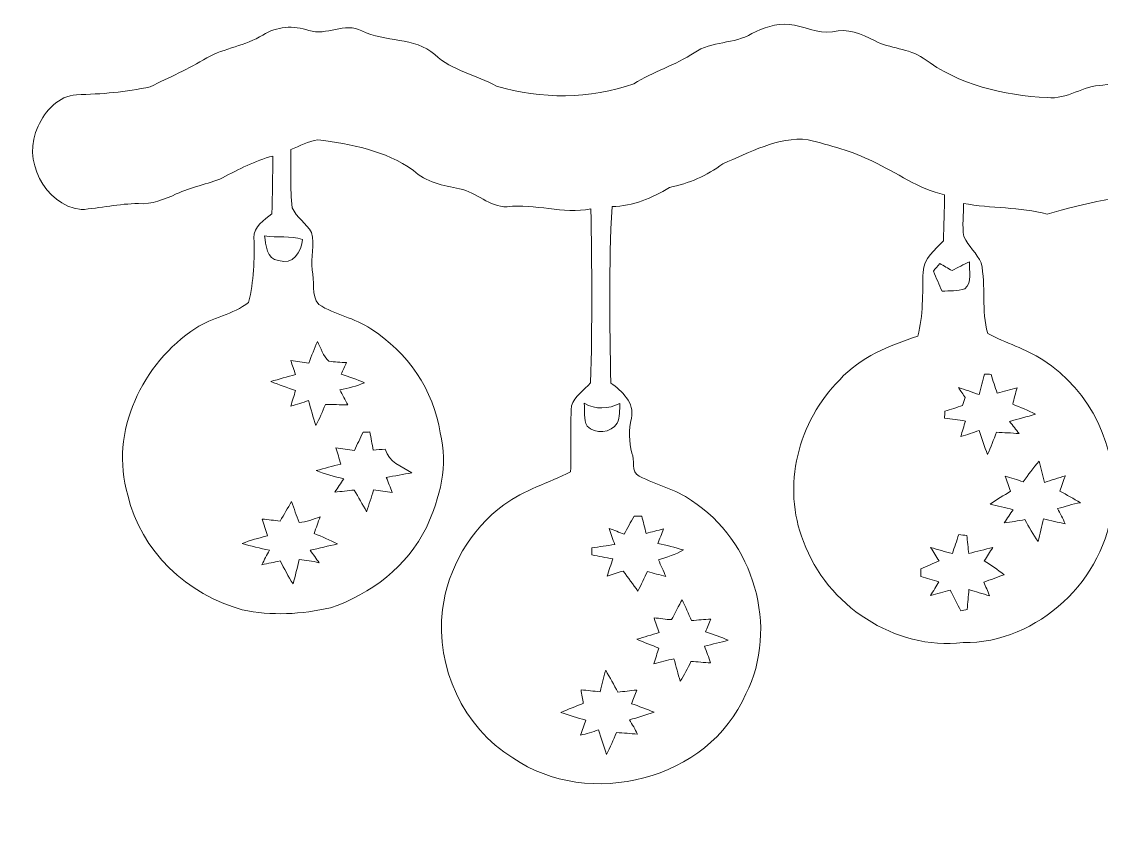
# Model space of a CAD drawing. Header units: centimetres. Extents: x -14.4 to 14.3, y -16.3 to 16.2.
# Drawn here: x -14.38 to 0.09, y -16.28 to -5.44 of the extents above; entities that cross this region are included whole.
import ezdxf

# ---------------------------------------------------------------- set-up
doc = ezdxf.new("R2010")
doc.units = ezdxf.units.CM
doc.header["$MEASUREMENT"] = 0
doc.layers.add('Layer 1', color=7, linetype='Continuous')

msp = doc.modelspace()

# ---------------------------------------------------------------- linework, layer by layer
at = {"layer": 'Layer 1', "color": 8, "lineweight": 9}
for points, knots in [([(-4.59418, -5.60175), (-4.44072, -5.52238), (-4.27244, -5.46311), (-4.09605, -5.47863), (-4.09605, -5.47863), (-3.89956, -5.49592), (-3.71576, -5.60845), (-3.51432, -5.57529), (-3.51432, -5.57529), (-3.31359, -5.52343), (-3.12486, -5.60845), (-2.95058, -5.69524), (-2.95058, -5.69524), (-2.74491, -5.8053), (-2.49268, -5.79613), (-2.29794, -5.93019), (-2.29794, -5.93019), (-1.82416, -6.2872), (-1.22127, -6.42937), (-0.63777, -6.45829), (-0.63777, -6.45829), (-0.37178, -6.48863), (-0.15623, -6.29566), (0.10518, -6.29178), (0.10518, -6.29178), (0.41844, -6.26109), (0.70631, -6.11786), (0.97125, -5.95664), (0.97125, -5.95664), (1.19985, -5.84058), (1.45914, -5.80425), (1.68809, -5.68677), (1.68809, -5.68677), (1.92974, -5.56224), (2.2035, -5.60881), (2.4635, -5.60457), (2.4635, -5.60457), (2.6928, -5.61163), (2.94433, -5.54672), (3.15459, -5.66948), (3.15459, -5.66948), (3.35038, -5.78731), (3.59168, -5.75486), (3.80017, -5.8367), (3.80017, -5.8367), (4.30782, -6.12704), (4.83981, -6.42266), (5.42965, -6.49886), (5.42965, -6.49886), (5.81841, -6.46429), (6.22446, -6.50733), (6.591, -6.34329), (6.591, -6.34329), (6.7441, -6.26144), (6.89192, -6.16655), (7.05666, -6.10834), (7.05666, -6.10834), (7.2775, -6.0339), (7.42179, -5.83599), (7.62887, -5.73581), (7.62887, -5.73581), (7.82431, -5.6716), (8.04903, -5.74216), (8.23282, -5.63174), (8.23282, -5.63174), (8.40392, -5.53296), (8.60536, -5.48075), (8.80256, -5.54425), (8.80256, -5.54425), (9.13594, -5.63738), (9.50212, -5.58094), (9.81539, -5.74321), (9.81539, -5.74321), (10.05527, -5.86316), (10.34737, -5.84693), (10.56469, -6.01873), (10.56469, -6.01873), (11.08256, -6.37716), (11.72286, -6.52885), (12.34692, -6.50663), (12.34692, -6.50663), (12.63091, -6.45406), (12.92689, -6.26709), (13.21475, -6.39868), (13.21475, -6.39868), (13.69524, -6.61422), (13.82541, -7.33107), (13.449, -7.70325), (13.449, -7.70325), (13.17489, -8.01299), (12.72227, -7.87823), (12.37197, -8.01863), (12.37197, -8.01863), (12.08657, -8.13116), (11.80823, -7.96007), (11.52036, -7.97171), (11.52036, -7.97171), (11.37043, -7.99569), (11.1757, -7.90609), (11.04693, -8.0144), (11.04693, -8.0144), (11.02541, -8.83637), (11.03988, -9.65905), (11.03847, -10.48137), (11.03847, -10.48137), (10.96368, -10.72938), (11.21732, -10.82956), (11.31892, -11.00278), (11.31892, -11.00278), (11.39195, -11.3231), (11.31646, -11.66565), (11.40359, -11.9835), (11.40359, -11.9835), (11.87914, -12.14895), (12.36209, -12.3832), (12.6623, -12.80653), (12.6623, -12.80653), (13.09269, -13.34487), (13.19253, -14.11216), (12.95334, -14.75351), (12.95334, -14.75351), (12.71839, -15.43296), (12.08833, -15.94167), (11.39089, -16.08384), (11.39089, -16.08384), (10.52271, -16.28033), (9.54833, -15.87464), (9.10277, -15.09818), (9.10277, -15.09818), (8.85019, -14.72282), (8.79551, -14.25151), (8.82972, -13.80983), (8.82972, -13.80983), (8.84278, -13.40449), (9.04986, -13.03372), (9.29363, -12.72151), (9.29363, -12.72151), (9.59843, -12.34863), (10.04963, -12.14225), (10.4899, -11.97644), (10.4899, -11.97644), (10.50648, -11.79194), (10.53823, -11.61097), (10.54916, -11.42682), (10.54916, -11.42682), (10.55551, -11.31005), (10.51847, -11.19187), (10.54493, -11.07651), (10.54493, -11.07651), (10.60843, -10.88354), (10.8589, -10.78194), (10.81904, -10.54981), (10.81904, -10.54981), (10.84232, -9.62941), (10.82715, -8.7083), (10.81939, -7.78791), (10.81939, -7.78791), (10.64265, -7.74417), (10.45286, -7.72653), (10.29834, -7.62317), (10.29834, -7.62317), (9.77976, -7.28133), (9.16381, -7.0492), (8.53692, -7.07671), (8.53692, -7.07671), (8.37958, -7.07918), (8.23812, -7.15679), (8.09806, -7.21959), (8.09806, -7.21959), (7.79997, -7.35329), (7.57101, -7.63939), (7.22741, -7.66374), (7.22741, -7.66374), (7.0609, -7.69619), (6.93284, -7.81825), (6.79279, -7.90609), (6.79279, -7.90609), (6.79772, -7.99394), (6.80725, -8.16996), (6.81219, -8.2578), (6.81219, -8.2578), (6.76315, -8.48924), (7.01504, -8.59719), (7.05807, -8.79756), (7.05807, -8.79756), (7.09723, -9.09953), (7.10394, -9.40434), (7.12687, -9.70808), (7.12687, -9.70808), (7.62287, -9.86966), (8.11288, -10.11801), (8.42791, -10.54911), (8.42791, -10.54911), (8.65827, -10.90471), (8.84842, -11.31463), (8.81879, -11.74926), (8.81879, -11.74926), (8.84948, -12.58605), (8.28574, -13.39038), (7.51245, -13.69059), (7.51245, -13.69059), (6.81889, -13.97458), (5.97646, -13.88674), (5.37991, -13.42354), (5.37991, -13.42354), (5.04266, -13.14978), (4.75267, -12.79489), (4.63555, -12.37015), (4.63555, -12.37015), (4.3879, -11.57004), (4.67753, -10.62425), (5.36157, -10.13036), (5.36157, -10.13036), (5.62086, -9.92292), (5.94294, -9.8245), (6.24563, -9.70068), (6.24563, -9.70068), (6.27103, -9.39835), (6.27279, -9.0946), (6.29466, -8.79298), (6.29466, -8.79298), (6.3437, -8.66175), (6.46576, -8.57249), (6.52291, -8.44514), (6.52291, -8.44514), (6.54619, -8.2952), (6.5596, -8.14563), (6.57301, -7.99535), (6.57301, -7.99535), (6.42061, -7.96183), (6.26291, -7.89516), (6.10804, -7.94808), (6.10804, -7.94808), (5.73657, -8.08919), (5.35169, -7.9509), (4.97175, -7.95443), (4.97175, -7.95443), (4.8264, -7.96324), (4.68247, -7.93044), (4.55794, -7.85671), (4.55794, -7.85671), (4.39249, -7.75193), (4.19211, -7.74452), (4.01007, -7.68984), (4.01007, -7.68984), (3.84462, -7.63058), (3.72468, -7.49193), (3.56946, -7.41432), (3.56946, -7.41432), (3.41282, -7.34588), (3.25831, -7.27074), (3.09673, -7.21465), (3.09673, -7.21465), (2.90165, -7.16808), (2.70233, -7.15186), (2.50442, -7.12293), (2.50442, -7.12293), (2.4575, -8.24335), (2.54252, -9.36518), (2.48219, -10.48596), (2.48219, -10.48596), (2.45962, -10.75407), (2.83286, -10.86449), (2.7556, -11.14918), (2.7556, -11.14918), (2.73972, -11.41059), (2.80181, -11.66635), (2.82827, -11.92529), (2.82827, -11.92529), (3.27206, -12.06464), (3.70457, -12.27948), (4.01254, -12.63826), (4.01254, -12.63826), (4.47504, -13.19282), (4.64896, -14.00209), (4.38155, -14.6826), (4.38155, -14.6826), (4.21257, -15.13875), (3.87673, -15.52609), (3.46115, -15.77692), (3.46115, -15.77692), (2.79088, -16.13816), (1.93045, -16.16956), (1.26899, -15.76986), (1.26899, -15.76986), (0.68338, -15.43261), (0.26463, -14.79514), (0.24805, -14.11251), (0.24805, -14.11251), (0.14857, -13.18471), (0.81214, -12.26396), (1.69656, -12.00643), (1.69656, -12.00643), (1.76676, -11.97468), (1.84861, -11.95457), (1.90223, -11.89601), (1.90223, -11.89601), (1.98654, -11.57886), (1.98478, -11.25043), (1.97173, -10.92517), (1.97173, -10.92517), (2.08744, -10.79605), (2.29628, -10.69198), (2.24936, -10.47996), (2.24936, -10.47996), (2.25465, -9.36589), (2.27829, -8.25005), (2.23031, -7.13704), (2.23031, -7.13704), (1.91599, -7.13175), (1.67398, -7.34341), (1.39811, -7.4563), (1.39811, -7.4563), (1.22878, -7.53039), (1.08449, -7.6655), (0.89858, -7.69972), (0.89858, -7.69972), (0.38034, -7.77768), (-0.13718, -7.86729), (-0.63777, -8.02216), (-0.63777, -8.02216), (-1.00572, -7.92232), (-1.38884, -7.94702), (-1.76102, -7.87576), (-1.76102, -7.87576), (-1.75573, -8.02322), (-1.77971, -8.17491), (-1.75467, -8.32237), (-1.75467, -8.32237), (-1.69328, -8.44867), (-1.58075, -8.54498), (-1.52254, -8.67374), (-1.52254, -8.67374), (-1.45551, -8.98382), (-1.52466, -9.31297), (-1.43434, -9.61918), (-1.43434, -9.61918), (-1.19657, -9.75112), (-0.92634, -9.82238), (-0.69774, -9.97408), (-0.69774, -9.97408), (-0.05463, -10.38013), (0.3239, -11.16364), (0.23253, -11.92071), (0.23253, -11.92071), (0.15033, -12.91378), (-0.76407, -13.77385), (-1.7656, -13.76397), (-1.7656, -13.76397), (-2.67894, -13.86839), (-3.5944, -13.26444), (-3.90132, -12.40754), (-3.90132, -12.40754), (-4.20189, -11.67164), (-3.97117, -10.79217), (-3.41766, -10.24043), (-3.41766, -10.24043), (-3.14249, -9.93774), (-2.75373, -9.77934), (-2.37309, -9.65623), (-2.37309, -9.65623), (-2.29689, -9.37683), (-2.30923, -9.08402), (-2.30147, -8.79721), (-2.30147, -8.79721), (-2.29477, -8.61659), (-2.14166, -8.49663), (-2.02772, -8.3774), (-2.02772, -8.3774), (-2.02101, -8.17137), (-2.01608, -7.96642), (-2.01184, -7.76146), (-2.01184, -7.76146), (-2.36391, -7.68596), (-2.65425, -7.46018), (-2.97669, -7.31272), (-2.97669, -7.31272), (-3.24903, -7.17479), (-3.54713, -7.10106), (-3.84029, -7.02274), (-3.84029, -7.02274), (-4.25163, -6.97829), (-4.61993, -7.19736), (-4.98505, -7.34553), (-4.98505, -7.34553), (-5.19566, -7.5064), (-5.43908, -7.60906), (-5.69802, -7.66268), (-5.69802, -7.66268), (-5.93156, -7.80873), (-6.18767, -7.91245), (-6.46707, -7.92021), (-6.46707, -7.92021), (-6.51399, -8.70689), (-6.496, -9.49606), (-6.48401, -10.28417), (-6.48401, -10.28417), (-6.33161, -10.38894), (-6.16227, -10.55263), (-6.20778, -10.75548), (-6.20778, -10.75548), (-6.25188, -10.90965), (-6.23283, -11.06945), (-6.2039, -11.22503), (-6.2039, -11.22503), (-6.15663, -11.30511), (-6.21942, -11.48326), (-6.10301, -11.53159), (-6.10301, -11.53159), (-5.87546, -11.6533), (-5.613, -11.70304), (-5.4038, -11.86038), (-5.4038, -11.86038), (-4.57019, -12.38743), (-4.22305, -13.56747), (-4.67637, -14.45189), (-4.67637, -14.45189), (-5.16744, -15.60618), (-6.7821, -16.01081), (-7.79634, -15.30702), (-7.79634, -15.30702), (-8.46203, -14.90062), (-8.83209, -14.09099), (-8.7379, -13.32123), (-8.7379, -13.32123), (-8.66558, -12.76773), (-8.36572, -12.24632), (-7.91523, -11.91577), (-7.91523, -11.91577), (-7.64359, -11.71998), (-7.31974, -11.62084), (-7.02199, -11.47409), (-7.02199, -11.47409), (-7.01423, -11.17917), (-7.02693, -10.88389), (-7.01035, -10.58968), (-7.01035, -10.58968), (-6.96978, -10.4595), (-6.84349, -10.37836), (-6.75423, -10.28135), (-6.75423, -10.28135), (-6.73201, -9.50418), (-6.73483, -8.72701), (-6.75106, -7.95019), (-6.75106, -7.95019), (-7.12747, -8.02463), (-7.49613, -7.87576), (-7.87324, -7.92197), (-7.87324, -7.92197), (-8.10925, -7.92867), (-8.28317, -7.72406), (-8.50824, -7.68243), (-8.50824, -7.68243), (-8.72803, -7.63869), (-8.96086, -7.59177), (-9.12878, -7.43408), (-9.12878, -7.43408), (-9.50202, -7.16738), (-9.96381, -7.07989), (-10.40972, -7.02309), (-10.40972, -7.02309), (-10.53672, -7.04214), (-10.65137, -7.1067), (-10.7692, -7.15468), (-10.7692, -7.15468), (-10.76249, -7.41362), (-10.7826, -7.67608), (-10.75121, -7.93396), (-10.75121, -7.93396), (-10.69617, -8.06589), (-10.56035, -8.14246), (-10.49262, -8.26699), (-10.49262, -8.26699), (-10.44006, -8.43032), (-10.51167, -8.60107), (-10.48451, -8.76793), (-10.48451, -8.76793), (-10.44464, -8.91363), (-10.50003, -9.10801), (-10.39666, -9.23077), (-10.39666, -9.23077), (-10.18006, -9.37048), (-9.91195, -9.40963), (-9.69816, -9.5571), (-9.69816, -9.5571), (-9.2138, -9.86895), (-8.85185, -10.37801), (-8.76965, -10.95374), (-8.76965, -10.95374), (-8.65429, -11.38237), (-8.77424, -11.82722), (-8.95416, -12.2188), (-8.95416, -12.2188), (-9.20886, -12.73739), (-9.69358, -13.11733), (-10.23756, -13.29513), (-10.23756, -13.29513), (-10.62279, -13.38438), (-11.03237, -13.40872), (-11.42043, -13.32229), (-11.42043, -13.32229), (-12.14997, -13.12826), (-12.78497, -12.53207), (-12.95219, -11.78594), (-12.95219, -11.78594), (-13.20724, -10.94351), (-12.75781, -10.01394), (-12.04343, -9.55003), (-12.04343, -9.55003), (-11.82436, -9.40117), (-11.53931, -9.36764), (-11.3347, -9.20326), (-11.3347, -9.20326), (-11.26485, -8.9228), (-11.25427, -8.62647), (-11.2645, -8.33789), (-11.2645, -8.33789), (-11.26556, -8.18726), (-11.12797, -8.10012), (-11.02355, -8.01687), (-11.02355, -8.01687), (-11.01649, -7.75828), (-11.01261, -7.49969), (-11.0105, -7.24146), (-11.0105, -7.24146), (-11.24933, -7.3039), (-11.46911, -7.4175), (-11.6843, -7.53497), (-11.6843, -7.53497), (-11.88609, -7.62105), (-12.10623, -7.65527), (-12.30449, -7.75052), (-12.30449, -7.75052), (-12.46288, -7.82355), (-12.6301, -7.89093), (-12.80896, -7.87964), (-12.80896, -7.87964), (-13.06896, -7.87787), (-13.32225, -7.94173), (-13.58013, -7.96042), (-13.58013, -7.96042), (-14.07578, -7.89657), (-14.376, -7.28097), (-14.1541, -6.84282), (-14.1541, -6.84282), (-14.06097, -6.63398), (-13.88034, -6.43572), (-13.6394, -6.41949), (-13.6394, -6.41949), (-13.30814, -6.41243), (-12.97582, -6.38562), (-12.65197, -6.31401), (-12.65197, -6.31401), (-12.39868, -6.18771), (-12.13798, -6.07341), (-11.89562, -5.9256), (-11.89562, -5.9256), (-11.65784, -5.79296), (-11.37562, -5.76579), (-11.14385, -5.61974), (-11.14385, -5.61974), (-10.96217, -5.50227), (-10.7311, -5.48886), (-10.5286, -5.55801), (-10.5286, -5.55801), (-10.29401, -5.63879), (-10.04847, -5.43983), (-9.81881, -5.564), (-9.81881, -5.564), (-9.50731, -5.72064), (-9.11255, -5.64056), (-8.84303, -5.88256), (-8.84303, -5.88256), (-8.60773, -6.09564), (-8.28635, -6.15667), (-8.01259, -6.30413), (-8.01259, -6.30413), (-7.41887, -6.48193), (-6.76058, -6.4837), (-6.17497, -6.27414), (-6.17497, -6.27414), (-5.91815, -6.10975), (-5.6197, -6.02579), (-5.36535, -5.85681), (-5.36535, -5.85681), (-5.13569, -5.70018), (-4.8323, -5.74216), (-4.59418, -5.60175), (-4.59418, -5.60175), (-4.59418, -5.60175), (-4.59418, -5.60175), (-4.59418, -5.60175)], [0, 0, 0, 0, 0.00671141, 0.00671141, 0.00671141, 0.00671141, 0.01342282, 0.01342282, 0.01342282, 0.01342282, 0.02013423, 0.02013423, 0.02013423, 0.02013423, 0.02684564, 0.02684564, 0.02684564, 0.02684564, 0.03355705, 0.03355705, 0.03355705, 0.03355705, 0.04026846, 0.04026846, 0.04026846, 0.04026846, 0.04697987, 0.04697987, 0.04697987, 0.04697987, 0.05369128, 0.05369128, 0.05369128, 0.05369128, 0.06040268, 0.06040268, 0.06040268, 0.06040268, 0.06711409, 0.06711409, 0.06711409, 0.06711409, 0.0738255, 0.0738255, 0.0738255, 0.0738255, 0.08053691, 0.08053691, 0.08053691, 0.08053691, 0.08724832, 0.08724832, 0.08724832, 0.08724832, 0.09395973, 0.09395973, 0.09395973, 0.09395973, 0.10067114, 0.10067114, 0.10067114, 0.10067114, 0.10738255, 0.10738255, 0.10738255, 0.10738255, 0.11409396, 0.11409396, 0.11409396, 0.11409396, 0.12080537, 0.12080537, 0.12080537, 0.12080537, 0.12751678, 0.12751678, 0.12751678, 0.12751678, 0.13422819, 0.13422819, 0.13422819, 0.13422819, 0.1409396, 0.1409396, 0.1409396, 0.1409396, 0.14765101, 0.14765101, 0.14765101, 0.14765101, 0.15436242, 0.15436242, 0.15436242, 0.15436242, 0.16107383, 0.16107383, 0.16107383, 0.16107383, 0.16778523, 0.16778523, 0.16778523, 0.16778523, 0.17449664, 0.17449664, 0.17449664, 0.17449664, 0.18120805, 0.18120805, 0.18120805, 0.18120805, 0.18791946, 0.18791946, 0.18791946, 0.18791946, 0.19463087, 0.19463087, 0.19463087, 0.19463087, 0.20134228, 0.20134228, 0.20134228, 0.20134228, 0.20805369, 0.20805369, 0.20805369, 0.20805369, 0.2147651, 0.2147651, 0.2147651, 0.2147651, 0.22147651, 0.22147651, 0.22147651, 0.22147651, 0.22818792, 0.22818792, 0.22818792, 0.22818792, 0.23489933, 0.23489933, 0.23489933, 0.23489933, 0.24161074, 0.24161074, 0.24161074, 0.24161074, 0.24832215, 0.24832215, 0.24832215, 0.24832215, 0.25503356, 0.25503356, 0.25503356, 0.25503356, 0.26174497, 0.26174497, 0.26174497, 0.26174497, 0.26845638, 0.26845638, 0.26845638, 0.26845638, 0.27516779, 0.27516779, 0.27516779, 0.27516779, 0.28187919, 0.28187919, 0.28187919, 0.28187919, 0.2885906, 0.2885906, 0.2885906, 0.2885906, 0.29530201, 0.29530201, 0.29530201, 0.29530201, 0.30201342, 0.30201342, 0.30201342, 0.30201342, 0.30872483, 0.30872483, 0.30872483, 0.30872483, 0.31543624, 0.31543624, 0.31543624, 0.31543624, 0.32214765, 0.32214765, 0.32214765, 0.32214765, 0.32885906, 0.32885906, 0.32885906, 0.32885906, 0.33557047, 0.33557047, 0.33557047, 0.33557047, 0.34228188, 0.34228188, 0.34228188, 0.34228188, 0.34899329, 0.34899329, 0.34899329, 0.34899329, 0.3557047, 0.3557047, 0.3557047, 0.3557047, 0.36241611, 0.36241611, 0.36241611, 0.36241611, 0.36912752, 0.36912752, 0.36912752, 0.36912752, 0.37583893, 0.37583893, 0.37583893, 0.37583893, 0.38255034, 0.38255034, 0.38255034, 0.38255034, 0.38926174, 0.38926174, 0.38926174, 0.38926174, 0.39597315, 0.39597315, 0.39597315, 0.39597315, 0.40268456, 0.40268456, 0.40268456, 0.40268456, 0.40939597, 0.40939597, 0.40939597, 0.40939597, 0.41610738, 0.41610738, 0.41610738, 0.41610738, 0.42281879, 0.42281879, 0.42281879, 0.42281879, 0.4295302, 0.4295302, 0.4295302, 0.4295302, 0.43624161, 0.43624161, 0.43624161, 0.43624161, 0.44295302, 0.44295302, 0.44295302, 0.44295302, 0.44966443, 0.44966443, 0.44966443, 0.44966443, 0.45637584, 0.45637584, 0.45637584, 0.45637584, 0.46308725, 0.46308725, 0.46308725, 0.46308725, 0.46979866, 0.46979866, 0.46979866, 0.46979866, 0.47651007, 0.47651007, 0.47651007, 0.47651007, 0.48322148, 0.48322148, 0.48322148, 0.48322148, 0.48993289, 0.48993289, 0.48993289, 0.48993289, 0.4966443, 0.4966443, 0.4966443, 0.4966443, 0.5033557, 0.5033557, 0.5033557, 0.5033557, 0.51006711, 0.51006711, 0.51006711, 0.51006711, 0.51677852, 0.51677852, 0.51677852, 0.51677852, 0.52348993, 0.52348993, 0.52348993, 0.52348993, 0.53020134, 0.53020134, 0.53020134, 0.53020134, 0.53691275, 0.53691275, 0.53691275, 0.53691275, 0.54362416, 0.54362416, 0.54362416, 0.54362416, 0.55033557, 0.55033557, 0.55033557, 0.55033557, 0.55704698, 0.55704698, 0.55704698, 0.55704698, 0.56375839, 0.56375839, 0.56375839, 0.56375839, 0.5704698, 0.5704698, 0.5704698, 0.5704698, 0.57718121, 0.57718121, 0.57718121, 0.57718121, 0.58389262, 0.58389262, 0.58389262, 0.58389262, 0.59060403, 0.59060403, 0.59060403, 0.59060403, 0.59731544, 0.59731544, 0.59731544, 0.59731544, 0.60402685, 0.60402685, 0.60402685, 0.60402685, 0.61073826, 0.61073826, 0.61073826, 0.61073826, 0.61744966, 0.61744966, 0.61744966, 0.61744966, 0.62416107, 0.62416107, 0.62416107, 0.62416107, 0.63087248, 0.63087248, 0.63087248, 0.63087248, 0.63758389, 0.63758389, 0.63758389, 0.63758389, 0.6442953, 0.6442953, 0.6442953, 0.6442953, 0.65100671, 0.65100671, 0.65100671, 0.65100671, 0.65771812, 0.65771812, 0.65771812, 0.65771812, 0.66442953, 0.66442953, 0.66442953, 0.66442953, 0.67114094, 0.67114094, 0.67114094, 0.67114094, 0.67785235, 0.67785235, 0.67785235, 0.67785235, 0.68456376, 0.68456376, 0.68456376, 0.68456376, 0.69127517, 0.69127517, 0.69127517, 0.69127517, 0.69798658, 0.69798658, 0.69798658, 0.69798658, 0.70469799, 0.70469799, 0.70469799, 0.70469799, 0.7114094, 0.7114094, 0.7114094, 0.7114094, 0.71812081, 0.71812081, 0.71812081, 0.71812081, 0.72483221, 0.72483221, 0.72483221, 0.72483221, 0.73154362, 0.73154362, 0.73154362, 0.73154362, 0.73825503, 0.73825503, 0.73825503, 0.73825503, 0.74496644, 0.74496644, 0.74496644, 0.74496644, 0.75167785, 0.75167785, 0.75167785, 0.75167785, 0.75838926, 0.75838926, 0.75838926, 0.75838926, 0.76510067, 0.76510067, 0.76510067, 0.76510067, 0.77181208, 0.77181208, 0.77181208, 0.77181208, 0.77852349, 0.77852349, 0.77852349, 0.77852349, 0.7852349, 0.7852349, 0.7852349, 0.7852349, 0.79194631, 0.79194631, 0.79194631, 0.79194631, 0.79865772, 0.79865772, 0.79865772, 0.79865772, 0.80536913, 0.80536913, 0.80536913, 0.80536913, 0.81208054, 0.81208054, 0.81208054, 0.81208054, 0.81879195, 0.81879195, 0.81879195, 0.81879195, 0.82550336, 0.82550336, 0.82550336, 0.82550336, 0.83221477, 0.83221477, 0.83221477, 0.83221477, 0.83892617, 0.83892617, 0.83892617, 0.83892617, 0.84563758, 0.84563758, 0.84563758, 0.84563758, 0.85234899, 0.85234899, 0.85234899, 0.85234899, 0.8590604, 0.8590604, 0.8590604, 0.8590604, 0.86577181, 0.86577181, 0.86577181, 0.86577181, 0.87248322, 0.87248322, 0.87248322, 0.87248322, 0.87919463, 0.87919463, 0.87919463, 0.87919463, 0.88590604, 0.88590604, 0.88590604, 0.88590604, 0.89261745, 0.89261745, 0.89261745, 0.89261745, 0.89932886, 0.89932886, 0.89932886, 0.89932886, 0.90604027, 0.90604027, 0.90604027, 0.90604027, 0.91275168, 0.91275168, 0.91275168, 0.91275168, 0.91946309, 0.91946309, 0.91946309, 0.91946309, 0.9261745, 0.9261745, 0.9261745, 0.9261745, 0.93288591, 0.93288591, 0.93288591, 0.93288591, 0.93959732, 0.93959732, 0.93959732, 0.93959732, 0.94630872, 0.94630872, 0.94630872, 0.94630872, 0.95302013, 0.95302013, 0.95302013, 0.95302013, 0.95973154, 0.95973154, 0.95973154, 0.95973154, 0.96644295, 0.96644295, 0.96644295, 0.96644295, 0.97315436, 0.97315436, 0.97315436, 0.97315436, 0.97986577, 0.97986577, 0.97986577, 0.97986577, 0.98657718, 0.98657718, 0.98657718, 0.98657718, 1, 1, 1, 1]), ([(-11.12268, -8.3125), (-11.10116, -8.42785), (-11.09622, -8.62964), (-10.93536, -8.64199), (-10.93536, -8.64199), (-10.73639, -8.71607), (-10.63056, -8.51605), (-10.61186, -8.36047), (-10.61186, -8.36047), (-10.7759, -8.30472), (-10.95335, -8.3393), (-11.12268, -8.3125), (-11.12268, -8.3125), (-11.12268, -8.3125), (-11.12268, -8.3125), (-11.12268, -8.3125)], [0, 0, 0, 0, 0.2, 0.2, 0.2, 0.2, 0.4, 0.4, 0.4, 0.4, 0.6, 0.6, 0.6, 0.6, 1, 1, 1, 1]), ([(-2.07781, -8.68221), (-2.10639, -8.71643), (-2.13461, -8.751), (-2.16248, -8.78628), (-2.16248, -8.78628), (-2.12438, -8.87553), (-2.08557, -8.96477), (-2.04641, -9.05439), (-2.04641, -9.05439), (-1.94446, -9.04557), (-1.83933, -9.05227), (-1.74056, -9.02228), (-1.74056, -9.02228), (-1.6386, -8.93303), (-1.6894, -8.77887), (-1.67953, -8.65997), (-1.67953, -8.65997), (-1.75855, -8.69596), (-1.83616, -8.73583), (-1.91236, -8.77746), (-1.91236, -8.77746), (-1.96774, -8.74535), (-2.02278, -8.7136), (-2.07781, -8.68221), (-2.07781, -8.68221), (-2.07781, -8.68221), (-2.07781, -8.68221), (-2.07781, -8.68221)], [0, 0, 0, 0, 0.125, 0.125, 0.125, 0.125, 0.25, 0.25, 0.25, 0.25, 0.375, 0.375, 0.375, 0.375, 0.5, 0.5, 0.5, 0.5, 0.625, 0.625, 0.625, 0.625, 0.75, 0.75, 0.75, 0.75, 1, 1, 1, 1]), ([(-10.5279, -10.01676), (-10.60833, -10.00548), (-10.68912, -9.99419), (-10.7699, -9.98431), (-10.7699, -9.98431), (-10.74944, -10.0464), (-10.72792, -10.10884), (-10.7064, -10.17128), (-10.7064, -10.17128), (-10.81682, -10.20091), (-10.92689, -10.23161), (-11.0366, -10.26406), (-11.0366, -10.26406), (-10.92795, -10.30885), (-10.81647, -10.3452), (-10.7057, -10.38542), (-10.7057, -10.38542), (-10.72792, -10.45386), (-10.74944, -10.523), (-10.7699, -10.5925), (-10.7699, -10.5925), (-10.69018, -10.56921), (-10.6108, -10.54487), (-10.53143, -10.51983), (-10.53143, -10.51983), (-10.5025, -10.63201), (-10.47039, -10.74313), (-10.43335, -10.85355), (-10.43335, -10.85355), (-10.38573, -10.76113), (-10.34481, -10.66588), (-10.30671, -10.56992), (-10.30671, -10.56992), (-10.20758, -10.57027), (-10.10774, -10.57556), (-10.00826, -10.57733), (-10.00826, -10.57733), (-10.04142, -10.50924), (-10.07669, -10.4422), (-10.11162, -10.37553), (-10.11162, -10.37553), (-9.99944, -10.35366), (-9.88937, -10.32333), (-9.78248, -10.28205), (-9.78248, -10.28205), (-9.88408, -10.2376), (-9.99026, -10.19633), (-10.0961, -10.16527), (-10.0961, -10.16527), (-10.07246, -10.11307), (-10.04812, -10.06157), (-10.02378, -10.01005), (-10.02378, -10.01005), (-10.10351, -10.00724), (-10.18253, -10.00123), (-10.26049, -9.99172), (-10.26049, -9.99172), (-10.33775, -9.92221), (-10.36491, -9.81498), (-10.41466, -9.72713), (-10.41466, -9.72713), (-10.45417, -9.82274), (-10.49086, -9.91975), (-10.5279, -10.01676), (-10.5279, -10.01676), (-10.5279, -10.01676), (-10.5279, -10.01676), (-10.5279, -10.01676)], [0, 0, 0, 0, 0.05555556, 0.05555556, 0.05555556, 0.05555556, 0.11111111, 0.11111111, 0.11111111, 0.11111111, 0.16666667, 0.16666667, 0.16666667, 0.16666667, 0.22222222, 0.22222222, 0.22222222, 0.22222222, 0.27777778, 0.27777778, 0.27777778, 0.27777778, 0.33333333, 0.33333333, 0.33333333, 0.33333333, 0.38888889, 0.38888889, 0.38888889, 0.38888889, 0.44444444, 0.44444444, 0.44444444, 0.44444444, 0.5, 0.5, 0.5, 0.5, 0.55555556, 0.55555556, 0.55555556, 0.55555556, 0.61111111, 0.61111111, 0.61111111, 0.61111111, 0.66666667, 0.66666667, 0.66666667, 0.66666667, 0.72222222, 0.72222222, 0.72222222, 0.72222222, 0.77777778, 0.77777778, 0.77777778, 0.77777778, 0.83333333, 0.83333333, 0.83333333, 0.83333333, 0.88888889, 0.88888889, 0.88888889, 0.88888889, 1, 1, 1, 1]), ([(-1.4795, -10.16352), (-1.50384, -10.25524), (-1.52818, -10.34625), (-1.55182, -10.43939), (-1.55182, -10.43939), (-1.64354, -10.40588), (-1.73491, -10.37307), (-1.82769, -10.34484), (-1.82769, -10.34484), (-1.79771, -10.38965), (-1.76666, -10.43445), (-1.73562, -10.47961), (-1.73562, -10.47961), (-1.74796, -10.51453), (-1.75961, -10.54981), (-1.77125, -10.58544), (-1.77125, -10.58544), (-1.85062, -10.61155), (-1.93, -10.63695), (-2.00937, -10.6627), (-2.00937, -10.6627), (-2.01008, -10.68598), (-2.01184, -10.7322), (-2.0129, -10.75513), (-2.0129, -10.75513), (-1.91977, -10.76712), (-1.82628, -10.77912), (-1.73244, -10.79323), (-1.73244, -10.79323), (-1.75431, -10.86202), (-1.77619, -10.93116), (-1.79559, -11.00101), (-1.79559, -11.00101), (-1.71269, -10.97597), (-1.63049, -10.9481), (-1.54829, -10.91988), (-1.54829, -10.91988), (-1.51301, -11.02747), (-1.47879, -11.13754), (-1.43787, -11.24408), (-1.43787, -11.24408), (-1.39166, -11.14706), (-1.35497, -11.043), (-1.31863, -10.94281), (-1.31863, -10.94281), (-1.21598, -10.95092), (-1.1179, -10.95163), (-1.01419, -10.96186), (-1.01419, -10.96186), (-1.05617, -10.90753), (-1.09956, -10.85391), (-1.14154, -10.79993), (-1.14154, -10.79993), (-1.02653, -10.76606), (-0.91047, -10.73537), (-0.79511, -10.70186), (-0.79511, -10.70186), (-0.89459, -10.65176), (-0.9969, -10.60943), (-1.10026, -10.56851), (-1.10026, -10.56851), (-1.08192, -10.49443), (-1.06216, -10.42104), (-1.04276, -10.34767), (-1.04276, -10.34767), (-1.13131, -10.3706), (-1.21915, -10.39528), (-1.3077, -10.41823), (-1.3077, -10.41823), (-1.33627, -10.33461), (-1.36414, -10.25136), (-1.39095, -10.16775), (-1.39095, -10.16775), (-1.41283, -10.16668), (-1.45728, -10.16458), (-1.4795, -10.16352), (-1.4795, -10.16352), (-1.4795, -10.16352), (-1.4795, -10.16352), (-1.4795, -10.16352)], [0, 0, 0, 0, 0.04761905, 0.04761905, 0.04761905, 0.04761905, 0.0952381, 0.0952381, 0.0952381, 0.0952381, 0.14285714, 0.14285714, 0.14285714, 0.14285714, 0.19047619, 0.19047619, 0.19047619, 0.19047619, 0.23809524, 0.23809524, 0.23809524, 0.23809524, 0.28571429, 0.28571429, 0.28571429, 0.28571429, 0.33333333, 0.33333333, 0.33333333, 0.33333333, 0.38095238, 0.38095238, 0.38095238, 0.38095238, 0.42857143, 0.42857143, 0.42857143, 0.42857143, 0.47619048, 0.47619048, 0.47619048, 0.47619048, 0.52380952, 0.52380952, 0.52380952, 0.52380952, 0.57142857, 0.57142857, 0.57142857, 0.57142857, 0.61904762, 0.61904762, 0.61904762, 0.61904762, 0.66666667, 0.66666667, 0.66666667, 0.66666667, 0.71428571, 0.71428571, 0.71428571, 0.71428571, 0.76190476, 0.76190476, 0.76190476, 0.76190476, 0.80952381, 0.80952381, 0.80952381, 0.80952381, 0.85714286, 0.85714286, 0.85714286, 0.85714286, 0.9047619, 0.9047619, 0.9047619, 0.9047619, 1, 1, 1, 1]), ([(-6.8389, -10.55546), (-6.82761, -10.6567), (-6.85089, -10.76818), (-6.80221, -10.86167), (-6.80221, -10.86167), (-6.69673, -10.9742), (-6.47871, -10.95621), (-6.39969, -10.8211), (-6.39969, -10.8211), (-6.35948, -10.73925), (-6.36759, -10.64506), (-6.363, -10.55687), (-6.363, -10.55687), (-6.51681, -10.63518), (-6.68721, -10.64365), (-6.8389, -10.55546), (-6.8389, -10.55546), (-6.8389, -10.55546), (-6.8389, -10.55546), (-6.8389, -10.55546)], [0, 0, 0, 0, 0.16666667, 0.16666667, 0.16666667, 0.16666667, 0.33333333, 0.33333333, 0.33333333, 0.33333333, 0.5, 0.5, 0.5, 0.5, 0.66666667, 0.66666667, 0.66666667, 0.66666667, 1, 1, 1, 1]), ([(-9.80188, -10.94386), (-9.84069, -11.02536), (-9.87949, -11.10685), (-9.9183, -11.18904), (-9.9183, -11.18904), (-10.00155, -11.17634), (-10.08446, -11.16294), (-10.16736, -11.15094), (-10.16736, -11.15094), (-10.14513, -11.22397), (-10.12114, -11.29735), (-10.09892, -11.37073), (-10.09892, -11.37073), (-10.20899, -11.39859), (-10.31905, -11.42646), (-10.42877, -11.4568), (-10.42877, -11.4568), (-10.30988, -11.50584), (-10.18606, -11.53829), (-10.06117, -11.56828), (-10.06117, -11.56828), (-10.10139, -11.62684), (-10.14161, -11.68576), (-10.17971, -11.74643), (-10.17971, -11.74643), (-10.09292, -11.73797), (-10.00614, -11.72809), (-9.91971, -11.71786), (-9.91971, -11.71786), (-9.86503, -11.81487), (-9.80999, -11.91153), (-9.75426, -12.0089), (-9.75426, -12.0089), (-9.72215, -11.91153), (-9.69181, -11.81452), (-9.66077, -11.71751), (-9.66077, -11.71751), (-9.57787, -11.72879), (-9.49496, -11.74008), (-9.41206, -11.75067), (-9.41206, -11.75067), (-9.43746, -11.68293), (-9.46392, -11.61626), (-9.49073, -11.54958), (-9.49073, -11.54958), (-9.37714, -11.52912), (-9.26425, -11.50866), (-9.15101, -11.4875), (-9.15101, -11.4875), (-9.28541, -11.40177), (-9.45898, -11.34709), (-9.50414, -11.1707), (-9.50414, -11.1707), (-9.55811, -11.17493), (-9.61244, -11.17881), (-9.66641, -11.1834), (-9.66641, -11.1834), (-9.68158, -11.10226), (-9.6964, -11.02112), (-9.71051, -10.94034), (-9.71051, -10.94034), (-9.73344, -10.94104), (-9.77895, -10.94316), (-9.80188, -10.94386), (-9.80188, -10.94386), (-9.80188, -10.94386), (-9.80188, -10.94386), (-9.80188, -10.94386)], [0, 0, 0, 0, 0.05555556, 0.05555556, 0.05555556, 0.05555556, 0.11111111, 0.11111111, 0.11111111, 0.11111111, 0.16666667, 0.16666667, 0.16666667, 0.16666667, 0.22222222, 0.22222222, 0.22222222, 0.22222222, 0.27777778, 0.27777778, 0.27777778, 0.27777778, 0.33333333, 0.33333333, 0.33333333, 0.33333333, 0.38888889, 0.38888889, 0.38888889, 0.38888889, 0.44444444, 0.44444444, 0.44444444, 0.44444444, 0.5, 0.5, 0.5, 0.5, 0.55555556, 0.55555556, 0.55555556, 0.55555556, 0.61111111, 0.61111111, 0.61111111, 0.61111111, 0.66666667, 0.66666667, 0.66666667, 0.66666667, 0.72222222, 0.72222222, 0.72222222, 0.72222222, 0.77777778, 0.77777778, 0.77777778, 0.77777778, 0.83333333, 0.83333333, 0.83333333, 0.83333333, 0.88888889, 0.88888889, 0.88888889, 0.88888889, 1, 1, 1, 1]), ([(-0.96056, -11.60779), (-1.041, -11.58133), (-1.12143, -11.55523), (-1.20222, -11.53089), (-1.20222, -11.53089), (-1.17752, -11.59862), (-1.15212, -11.66635), (-1.12778, -11.73479), (-1.12778, -11.73479), (-1.22091, -11.79018), (-1.31475, -11.84521), (-1.40436, -11.90695), (-1.40436, -11.90695), (-1.30064, -11.93552), (-1.19975, -11.95457), (-1.09391, -11.98174), (-1.09391, -11.98174), (-1.13413, -12.03959), (-1.17435, -12.09709), (-1.21315, -12.15636), (-1.21315, -12.15636), (-1.12037, -12.14719), (-1.0283, -12.13131), (-0.93693, -12.11368), (-0.93693, -12.11368), (-0.88331, -12.21492), (-0.82616, -12.31441), (-0.76054, -12.40895), (-0.76054, -12.40895), (-0.73055, -12.31017), (-0.71115, -12.20222), (-0.6861, -12.1045), (-0.6861, -12.1045), (-0.5905, -12.12849), (-0.49419, -12.15248), (-0.39683, -12.16977), (-0.39683, -12.16977), (-0.42999, -12.10098), (-0.46562, -12.03324), (-0.50019, -11.96516), (-0.50019, -11.96516), (-0.39647, -11.94258), (-0.30158, -11.90518), (-0.19433, -11.88931), (-0.19433, -11.88931), (-0.28358, -11.83322), (-0.37636, -11.78277), (-0.4695, -11.73444), (-0.4695, -11.73444), (-0.44586, -11.66494), (-0.42046, -11.59615), (-0.39541, -11.52736), (-0.39541, -11.52736), (-0.48925, -11.55488), (-0.58203, -11.58557), (-0.67517, -11.61591), (-0.67517, -11.61591), (-0.69986, -11.52101), (-0.72385, -11.42646), (-0.74713, -11.33263), (-0.74713, -11.33263), (-0.82298, -11.42047), (-0.89177, -11.51431), (-0.96056, -11.60779), (-0.96056, -11.60779), (-0.96056, -11.60779), (-0.96056, -11.60779), (-0.96056, -11.60779)], [0, 0, 0, 0, 0.05555556, 0.05555556, 0.05555556, 0.05555556, 0.11111111, 0.11111111, 0.11111111, 0.11111111, 0.16666667, 0.16666667, 0.16666667, 0.16666667, 0.22222222, 0.22222222, 0.22222222, 0.22222222, 0.27777778, 0.27777778, 0.27777778, 0.27777778, 0.33333333, 0.33333333, 0.33333333, 0.33333333, 0.38888889, 0.38888889, 0.38888889, 0.38888889, 0.44444444, 0.44444444, 0.44444444, 0.44444444, 0.5, 0.5, 0.5, 0.5, 0.55555556, 0.55555556, 0.55555556, 0.55555556, 0.61111111, 0.61111111, 0.61111111, 0.61111111, 0.66666667, 0.66666667, 0.66666667, 0.66666667, 0.72222222, 0.72222222, 0.72222222, 0.72222222, 0.77777778, 0.77777778, 0.77777778, 0.77777778, 0.83333333, 0.83333333, 0.83333333, 0.83333333, 0.88888889, 0.88888889, 0.88888889, 0.88888889, 1, 1, 1, 1]), ([(-10.91172, -12.13343), (-10.9918, -12.12426), (-11.07153, -12.11579), (-11.15161, -12.10733), (-11.15161, -12.10733), (-11.12903, -12.18141), (-11.1061, -12.25549), (-11.08317, -12.32993), (-11.08317, -12.32993), (-11.19782, -12.36027), (-11.31177, -12.39413), (-11.42325, -12.43541), (-11.42325, -12.43541), (-11.30295, -12.47245), (-11.17983, -12.49679), (-11.05742, -12.52607), (-11.05742, -12.52607), (-11.09269, -12.58957), (-11.12621, -12.65378), (-11.15725, -12.71939), (-11.15725, -12.71939), (-11.07506, -12.70352), (-10.99356, -12.68518), (-10.91172, -12.66754), (-10.91172, -12.66754), (-10.85704, -12.77161), (-10.80306, -12.87638), (-10.74027, -12.97586), (-10.74027, -12.97586), (-10.70923, -12.86756), (-10.68383, -12.75573), (-10.65666, -12.64743), (-10.65666, -12.64743), (-10.56741, -12.6693), (-10.48309, -12.66366), (-10.39067, -12.69435), (-10.39067, -12.69435), (-10.42983, -12.6372), (-10.47004, -12.58146), (-10.51061, -12.52607), (-10.51061, -12.52607), (-10.3889, -12.49679), (-10.26684, -12.46892), (-10.14513, -12.44035), (-10.14513, -12.44035), (-10.24638, -12.38849), (-10.35151, -12.34474), (-10.45699, -12.30171), (-10.45699, -12.30171), (-10.43159, -12.22586), (-10.40443, -12.15107), (-10.37656, -12.07663), (-10.37656, -12.07663), (-10.46863, -12.10803), (-10.56035, -12.1486), (-10.65843, -12.15389), (-10.65843, -12.15389), (-10.69794, -12.06146), (-10.72475, -11.96586), (-10.75897, -11.87273), (-10.75897, -11.87273), (-10.81047, -11.95881), (-10.86092, -12.04594), (-10.91172, -12.13343), (-10.91172, -12.13343), (-10.91172, -12.13343), (-10.91172, -12.13343), (-10.91172, -12.13343)], [0, 0, 0, 0, 0.05555556, 0.05555556, 0.05555556, 0.05555556, 0.11111111, 0.11111111, 0.11111111, 0.11111111, 0.16666667, 0.16666667, 0.16666667, 0.16666667, 0.22222222, 0.22222222, 0.22222222, 0.22222222, 0.27777778, 0.27777778, 0.27777778, 0.27777778, 0.33333333, 0.33333333, 0.33333333, 0.33333333, 0.38888889, 0.38888889, 0.38888889, 0.38888889, 0.44444444, 0.44444444, 0.44444444, 0.44444444, 0.5, 0.5, 0.5, 0.5, 0.55555556, 0.55555556, 0.55555556, 0.55555556, 0.61111111, 0.61111111, 0.61111111, 0.61111111, 0.66666667, 0.66666667, 0.66666667, 0.66666667, 0.72222222, 0.72222222, 0.72222222, 0.72222222, 0.77777778, 0.77777778, 0.77777778, 0.77777778, 0.83333333, 0.83333333, 0.83333333, 0.83333333, 0.88888889, 0.88888889, 0.88888889, 0.88888889, 1, 1, 1, 1]), ([(-6.17286, -12.06993), (-6.21731, -12.14931), (-6.26105, -12.23009), (-6.30515, -12.31088), (-6.30515, -12.31088), (-6.37112, -12.28407), (-6.43744, -12.25831), (-6.50376, -12.23433), (-6.50376, -12.23433), (-6.48154, -12.30629), (-6.45719, -12.37861), (-6.43109, -12.44987), (-6.43109, -12.44987), (-6.53481, -12.46222), (-6.63641, -12.47951), (-6.73942, -12.49362), (-6.73942, -12.49362), (-6.73906, -12.51761), (-6.73836, -12.56488), (-6.73836, -12.58851), (-6.73836, -12.58851), (-6.64487, -12.60545), (-6.55139, -12.62309), (-6.45755, -12.64037), (-6.45755, -12.64037), (-6.48259, -12.71763), (-6.50729, -12.79524), (-6.53163, -12.87285), (-6.53163, -12.87285), (-6.46072, -12.84957), (-6.38946, -12.82664), (-6.3182, -12.80371), (-6.3182, -12.80371), (-6.25117, -12.89226), (-6.18732, -12.98327), (-6.11959, -13.07182), (-6.11959, -13.07182), (-6.07655, -12.98468), (-6.03492, -12.89649), (-5.99364, -12.80865), (-5.99364, -12.80865), (-5.91145, -12.83193), (-5.8289, -12.85557), (-5.74599, -12.8785), (-5.74599, -12.8785), (-5.77845, -12.80336), (-5.81196, -12.72892), (-5.84618, -12.65484), (-5.84618, -12.65484), (-5.73224, -12.61674), (-5.61617, -12.58181), (-5.51104, -12.52149), (-5.51104, -12.52149), (-5.62358, -12.48903), (-5.73859, -12.45799), (-5.85289, -12.4347), (-5.85289, -12.4347), (-5.82784, -12.36979), (-5.80314, -12.30488), (-5.77951, -12.23997), (-5.77951, -12.23997), (-5.85712, -12.25831), (-5.93403, -12.27878), (-6.01093, -12.29959), (-6.01093, -12.29959), (-6.03069, -12.22092), (-6.05009, -12.14331), (-6.06949, -12.0664), (-6.06949, -12.0664), (-6.09524, -12.06711), (-6.1471, -12.06887), (-6.17286, -12.06993), (-6.17286, -12.06993), (-6.17286, -12.06993), (-6.17286, -12.06993), (-6.17286, -12.06993)], [0, 0, 0, 0, 0.05, 0.05, 0.05, 0.05, 0.1, 0.1, 0.1, 0.1, 0.15, 0.15, 0.15, 0.15, 0.2, 0.2, 0.2, 0.2, 0.25, 0.25, 0.25, 0.25, 0.3, 0.3, 0.3, 0.3, 0.35, 0.35, 0.35, 0.35, 0.4, 0.4, 0.4, 0.4, 0.45, 0.45, 0.45, 0.45, 0.5, 0.5, 0.5, 0.5, 0.55, 0.55, 0.55, 0.55, 0.6, 0.6, 0.6, 0.6, 0.65, 0.65, 0.65, 0.65, 0.7, 0.7, 0.7, 0.7, 0.75, 0.75, 0.75, 0.75, 0.8, 0.8, 0.8, 0.8, 0.85, 0.85, 0.85, 0.85, 0.9, 0.9, 0.9, 0.9, 1, 1, 1, 1]), ([(-1.82381, -12.31511), (-1.85133, -12.40048), (-1.87955, -12.48586), (-1.90848, -12.57088), (-1.90848, -12.57088), (-2.00584, -12.54442), (-2.10251, -12.51584), (-2.19952, -12.48938), (-2.19952, -12.48938), (-2.16318, -12.549), (-2.12544, -12.60862), (-2.08734, -12.66789), (-2.08734, -12.66789), (-2.16777, -12.70423), (-2.24856, -12.73986), (-2.32934, -12.77584), (-2.32934, -12.77584), (-2.32969, -12.80159), (-2.33075, -12.8531), (-2.33111, -12.87885), (-2.33111, -12.87885), (-2.25032, -12.90108), (-2.16918, -12.9233), (-2.08769, -12.94729), (-2.08769, -12.94729), (-2.12579, -13.00867), (-2.16389, -13.07041), (-2.19987, -13.1332), (-2.19987, -13.1332), (-2.11274, -13.11063), (-2.02595, -13.08558), (-1.94023, -13.05841), (-1.94023, -13.05841), (-1.89084, -13.15119), (-1.84392, -13.24468), (-1.79665, -13.33887), (-1.79665, -13.33887), (-1.77513, -13.33393), (-1.73138, -13.32441), (-1.70951, -13.31947), (-1.70951, -13.31947), (-1.7021, -13.22986), (-1.69469, -13.14061), (-1.68693, -13.05206), (-1.68693, -13.05206), (-1.59556, -13.08099), (-1.50384, -13.10957), (-1.41071, -13.13497), (-1.41071, -13.13497), (-1.43576, -13.07394), (-1.46151, -13.01361), (-1.48656, -12.95293), (-1.48656, -12.95293), (-1.39624, -12.91977), (-1.30558, -12.88696), (-1.21492, -12.8531), (-1.21492, -12.8531), (-1.30064, -12.78607), (-1.39131, -12.7268), (-1.48056, -12.66542), (-1.48056, -12.66542), (-1.44281, -12.60686), (-1.40506, -12.5483), (-1.36838, -12.48903), (-1.36838, -12.48903), (-1.47562, -12.51443), (-1.58216, -12.54301), (-1.6894, -12.56805), (-1.6894, -12.56805), (-1.69575, -12.50843), (-1.70881, -12.38849), (-1.71516, -12.32852), (-1.71516, -12.32852), (-1.75149, -12.32358), (-1.78783, -12.31899), (-1.82381, -12.31511), (-1.82381, -12.31511), (-1.82381, -12.31511), (-1.82381, -12.31511), (-1.82381, -12.31511)], [0, 0, 0, 0, 0.04761905, 0.04761905, 0.04761905, 0.04761905, 0.0952381, 0.0952381, 0.0952381, 0.0952381, 0.14285714, 0.14285714, 0.14285714, 0.14285714, 0.19047619, 0.19047619, 0.19047619, 0.19047619, 0.23809524, 0.23809524, 0.23809524, 0.23809524, 0.28571429, 0.28571429, 0.28571429, 0.28571429, 0.33333333, 0.33333333, 0.33333333, 0.33333333, 0.38095238, 0.38095238, 0.38095238, 0.38095238, 0.42857143, 0.42857143, 0.42857143, 0.42857143, 0.47619048, 0.47619048, 0.47619048, 0.47619048, 0.52380952, 0.52380952, 0.52380952, 0.52380952, 0.57142857, 0.57142857, 0.57142857, 0.57142857, 0.61904762, 0.61904762, 0.61904762, 0.61904762, 0.66666667, 0.66666667, 0.66666667, 0.66666667, 0.71428571, 0.71428571, 0.71428571, 0.71428571, 0.76190476, 0.76190476, 0.76190476, 0.76190476, 0.80952381, 0.80952381, 0.80952381, 0.80952381, 0.85714286, 0.85714286, 0.85714286, 0.85714286, 0.9047619, 0.9047619, 0.9047619, 0.9047619, 1, 1, 1, 1]), ([(-5.52904, -13.18859), (-5.56396, -13.25456), (-5.63381, -13.3865), (-5.66874, -13.45247), (-5.66874, -13.45247), (-5.74811, -13.45529), (-5.82678, -13.43941), (-5.9051, -13.42954), (-5.9051, -13.42954), (-5.88358, -13.49586), (-5.861, -13.56253), (-5.83807, -13.62886), (-5.83807, -13.62886), (-5.93685, -13.65778), (-6.03527, -13.68706), (-6.13334, -13.71811), (-6.13334, -13.71811), (-6.03739, -13.76256), (-5.93861, -13.79748), (-5.83948, -13.83735), (-5.83948, -13.83735), (-5.86312, -13.90649), (-5.88499, -13.97599), (-5.90545, -14.04619), (-5.90545, -14.04619), (-5.8162, -14.02467), (-5.7273, -14.00139), (-5.63769, -13.97952), (-5.63769, -13.97952), (-5.60982, -14.07971), (-5.58266, -14.18095), (-5.55303, -14.2822), (-5.55303, -14.2822), (-5.50081, -14.19612), (-5.4546, -14.10687), (-5.4105, -14.01656), (-5.4105, -14.01656), (-5.32372, -14.01938), (-5.23411, -14.02996), (-5.14663, -14.03561), (-5.14663, -14.03561), (-5.17344, -13.96011), (-5.20166, -13.88568), (-5.22847, -13.81089), (-5.22847, -13.81089), (-5.12264, -13.78408), (-5.0161, -13.75903), (-4.91026, -13.73151), (-4.91026, -13.73151), (-5.00798, -13.68742), (-5.11205, -13.65038), (-5.2133, -13.62004), (-5.2133, -13.62004), (-5.19002, -13.56218), (-5.16673, -13.50433), (-5.14416, -13.44682), (-5.14416, -13.44682), (-5.23023, -13.45282), (-5.31631, -13.46023), (-5.40168, -13.46905), (-5.40168, -13.46905), (-5.44437, -13.37521), (-5.48494, -13.28102), (-5.52904, -13.18859), (-5.52904, -13.18859), (-5.52904, -13.18859), (-5.52904, -13.18859), (-5.52904, -13.18859)], [0, 0, 0, 0, 0.05555556, 0.05555556, 0.05555556, 0.05555556, 0.11111111, 0.11111111, 0.11111111, 0.11111111, 0.16666667, 0.16666667, 0.16666667, 0.16666667, 0.22222222, 0.22222222, 0.22222222, 0.22222222, 0.27777778, 0.27777778, 0.27777778, 0.27777778, 0.33333333, 0.33333333, 0.33333333, 0.33333333, 0.38888889, 0.38888889, 0.38888889, 0.38888889, 0.44444444, 0.44444444, 0.44444444, 0.44444444, 0.5, 0.5, 0.5, 0.5, 0.55555556, 0.55555556, 0.55555556, 0.55555556, 0.61111111, 0.61111111, 0.61111111, 0.61111111, 0.66666667, 0.66666667, 0.66666667, 0.66666667, 0.72222222, 0.72222222, 0.72222222, 0.72222222, 0.77777778, 0.77777778, 0.77777778, 0.77777778, 0.83333333, 0.83333333, 0.83333333, 0.83333333, 0.88888889, 0.88888889, 0.88888889, 0.88888889, 1, 1, 1, 1]), ([(-6.62759, -14.42084), (-6.71261, -14.41343), (-6.79763, -14.40426), (-6.88229, -14.3965), (-6.88229, -14.3965), (-6.87277, -14.45788), (-6.86218, -14.51927), (-6.85231, -14.581), (-6.85231, -14.581), (-6.95391, -14.61487), (-7.05374, -14.65579), (-7.15146, -14.70024), (-7.15146, -14.70024), (-7.0421, -14.73975), (-6.93133, -14.77115), (-6.81879, -14.80361), (-6.81879, -14.80361), (-6.84349, -14.87028), (-6.86748, -14.93731), (-6.89005, -15.00504), (-6.89005, -15.00504), (-6.80891, -14.98282), (-6.72813, -14.95918), (-6.64805, -14.93343), (-6.64805, -14.93343), (-6.61348, -15.04279), (-6.57855, -15.1518), (-6.54045, -15.26116), (-6.54045, -15.26116), (-6.49247, -15.16591), (-6.44979, -15.06819), (-6.40851, -14.97012), (-6.40851, -14.97012), (-6.31467, -14.97329), (-6.21872, -14.98423), (-6.12453, -14.98881), (-6.12453, -14.98881), (-6.1591, -14.92426), (-6.19508, -14.86146), (-6.23248, -14.79937), (-6.23248, -14.79937), (-6.12276, -14.76551), (-6.01199, -14.73587), (-5.90474, -14.69495), (-5.90474, -14.69495), (-6.00423, -14.65509), (-6.10653, -14.61487), (-6.20813, -14.58241), (-6.20813, -14.58241), (-6.1845, -14.52138), (-6.16086, -14.46035), (-6.13723, -14.39932), (-6.13723, -14.39932), (-6.22119, -14.40814), (-6.30479, -14.41731), (-6.3884, -14.42719), (-6.3884, -14.42719), (-6.44273, -14.32947), (-6.49529, -14.23105), (-6.55139, -14.13439), (-6.55139, -14.13439), (-6.5789, -14.22964), (-6.6036, -14.32242), (-6.62759, -14.42084), (-6.62759, -14.42084), (-6.62759, -14.42084), (-6.62759, -14.42084), (-6.62759, -14.42084)], [0, 0, 0, 0, 0.05555556, 0.05555556, 0.05555556, 0.05555556, 0.11111111, 0.11111111, 0.11111111, 0.11111111, 0.16666667, 0.16666667, 0.16666667, 0.16666667, 0.22222222, 0.22222222, 0.22222222, 0.22222222, 0.27777778, 0.27777778, 0.27777778, 0.27777778, 0.33333333, 0.33333333, 0.33333333, 0.33333333, 0.38888889, 0.38888889, 0.38888889, 0.38888889, 0.44444444, 0.44444444, 0.44444444, 0.44444444, 0.5, 0.5, 0.5, 0.5, 0.55555556, 0.55555556, 0.55555556, 0.55555556, 0.61111111, 0.61111111, 0.61111111, 0.61111111, 0.66666667, 0.66666667, 0.66666667, 0.66666667, 0.72222222, 0.72222222, 0.72222222, 0.72222222, 0.77777778, 0.77777778, 0.77777778, 0.77777778, 0.83333333, 0.83333333, 0.83333333, 0.83333333, 0.88888889, 0.88888889, 0.88888889, 0.88888889, 1, 1, 1, 1])]:
    msp.add_open_spline(points, degree=3, knots=knots, dxfattribs=at)

doc.saveas('drawing.dxf')
